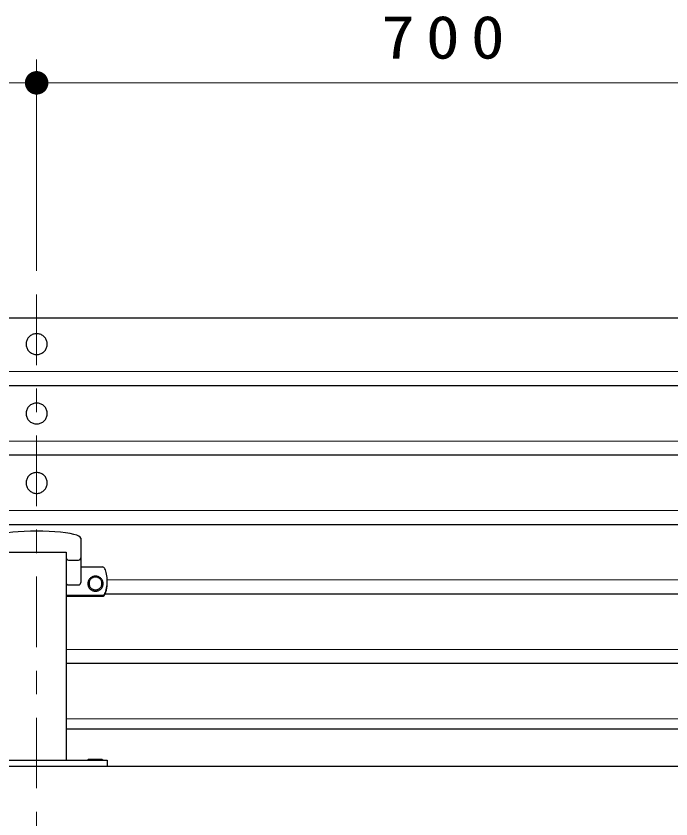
# Model space of a CAD drawing. Units: millimetres on the paper, scale 1:20. Extents: x -365 to 10, y -38 to 257.
# Drawn here: x -265.83 to -238, y 118.5 to 152.64 of the extents above; entities that cross this region are included whole.
import ezdxf

# ---------------------------------------------------------------- set-up
doc = ezdxf.new("R2010")
doc.units = ezdxf.units.MM
doc.linetypes.add('USER2', pattern=[6, 3, -1, 1, -1])
doc.layers.add('LY_1', color=7, linetype='Continuous', lineweight=25)
doc.styles.add('ＭＳ ゴシック', font='')
doc.styles.get('ＭＳ ゴシック').set_extended_font_data('MS Gothic')

# ---------------------------------------------------------------- blocks, each defined once
blk = doc.blocks.new('filled_dot')
at = {"color": 0, "linetype": 'Continuous', "lineweight": -2, "const_width": 1.25}
blk.add_lwpolyline([(-0.625, 0, 1), (0.625, 0, 1)], format="xyb", close=True, dxfattribs=at)

msp = doc.modelspace()

# ---------------------------------------------------------------- linework, layer by layer
at = {"layer": 'LY_1', "lineweight": 13}
for p, q in [((-264.955, 141.799), (-264.955, 150.799)), ((-299.955, 149.799), (-264.955, 149.799)), ((-264.955, 149.799), (-229.955, 149.799)), ((-309.205, 137.518), (-220.705, 137.518)), ((-309.205, 134.565), (-220.705, 134.565)), ((-309.205, 131.612), (-220.705, 131.612)), ((-261.956, 128.66), (-220.705, 128.66)), ((-263.705, 125.707), (-220.705, 125.707)), ((-263.705, 122.754), (-220.705, 122.754))]:
    msp.add_line(p, q, dxfattribs=at)
at = {"layer": 'LY_1', "linetype": 'USER2', "lineweight": 13}
msp.add_line((-264.955, 140.799), (-264.955, 97.795), dxfattribs=at)
at = {"layer": 'LY_1'}
for p, q in [((-309.705, 139.799), (-220.205, 139.799)), ((-309.705, 136.927), (-220.205, 136.927)), ((-309.705, 133.974), (-220.205, 133.974)), ((-309.705, 131.021), (-220.205, 131.021)), ((-263.08, 130.435), (-263.08, 128.549)), ((-266.205, 129.846), (-263.705, 129.846)), ((-263.705, 129.846), (-263.705, 120.991)), ((-263.605, 129.504), (-263.18, 129.504)), ((-263.08, 129.21), (-262.155, 129.21)), ((-263.605, 128.449), (-263.18, 128.449)), ((-262.043, 128.068), (-220.205, 128.068)), ((-263.705, 128.007), (-262.155, 128.007)), ((-263.705, 127.966), (-262.155, 127.966)), ((-263.705, 125.115), (-220.205, 125.115)), ((-263.705, 122.328), (-220.205, 122.328)), ((-267.955, 120.991), (-261.955, 120.991)), ((-262.73, 121.033), (-262.78, 120.991)), ((-262.73, 121.033), (-262.18, 121.033)), ((-262.18, 121.033), (-262.13, 120.991)), ((-261.955, 120.991), (-261.955, 120.745)), ((-309.705, 120.745), (-220.205, 120.745))]:
    msp.add_line(p, q, dxfattribs=at)
for points in [[(-264.505, 138.689), (-264.507, 138.728), (-264.512, 138.766), (-264.52, 138.804), (-264.532, 138.841), (-264.547, 138.877), (-264.565, 138.911), (-264.586, 138.944), (-264.61, 138.974), (-264.637, 139.003), (-264.666, 139.029), (-264.697, 139.052), (-264.73, 139.073), (-264.765, 139.091), (-264.801, 139.106), (-264.838, 139.117), (-264.877, 139.126), (-264.916, 139.131), (-264.955, 139.132), (-264.994, 139.131), (-265.033, 139.126), (-265.071, 139.117), (-265.109, 139.106), (-265.145, 139.091), (-265.18, 139.073), (-265.213, 139.052), (-265.244, 139.029), (-265.273, 139.003), (-265.3, 138.974), (-265.323, 138.944), (-265.345, 138.911), (-265.363, 138.877), (-265.378, 138.841), (-265.39, 138.804), (-265.398, 138.766), (-265.403, 138.728), (-265.405, 138.689), (-265.403, 138.651), (-265.398, 138.613), (-265.39, 138.575), (-265.378, 138.538), (-265.363, 138.502), (-265.345, 138.468), (-265.323, 138.435), (-265.3, 138.405), (-265.273, 138.376), (-265.244, 138.35), (-265.213, 138.327), (-265.18, 138.306), (-265.145, 138.288), (-265.109, 138.273), (-265.071, 138.262), (-265.033, 138.253), (-264.994, 138.248), (-264.955, 138.247), (-264.916, 138.248), (-264.877, 138.253), (-264.838, 138.262), (-264.801, 138.273), (-264.765, 138.288), (-264.73, 138.306), (-264.697, 138.327), (-264.666, 138.35), (-264.637, 138.376), (-264.61, 138.405), (-264.586, 138.435), (-264.565, 138.468), (-264.547, 138.502), (-264.532, 138.538), (-264.52, 138.575), (-264.512, 138.613), (-264.507, 138.651)], [(-264.505, 135.737), (-264.507, 135.775), (-264.512, 135.813), (-264.52, 135.851), (-264.532, 135.888), (-264.547, 135.924), (-264.565, 135.958), (-264.586, 135.991), (-264.61, 136.021), (-264.637, 136.05), (-264.666, 136.076), (-264.697, 136.099), (-264.73, 136.12), (-264.765, 136.138), (-264.801, 136.153), (-264.838, 136.164), (-264.877, 136.173), (-264.916, 136.178), (-264.955, 136.18), (-264.994, 136.178), (-265.033, 136.173), (-265.071, 136.164), (-265.109, 136.153), (-265.145, 136.138), (-265.18, 136.12), (-265.213, 136.099), (-265.244, 136.076), (-265.273, 136.05), (-265.3, 136.021), (-265.323, 135.991), (-265.345, 135.958), (-265.363, 135.924), (-265.378, 135.888), (-265.39, 135.851), (-265.398, 135.813), (-265.403, 135.775), (-265.405, 135.737), (-265.403, 135.698), (-265.398, 135.66), (-265.39, 135.622), (-265.378, 135.585), (-265.363, 135.549), (-265.345, 135.515), (-265.323, 135.483), (-265.3, 135.452), (-265.273, 135.423), (-265.244, 135.397), (-265.213, 135.374), (-265.18, 135.353), (-265.145, 135.335), (-265.109, 135.32), (-265.071, 135.309), (-265.033, 135.3), (-264.994, 135.295), (-264.955, 135.294), (-264.916, 135.295), (-264.877, 135.3), (-264.838, 135.309), (-264.801, 135.32), (-264.765, 135.335), (-264.73, 135.353), (-264.697, 135.374), (-264.666, 135.397), (-264.637, 135.423), (-264.61, 135.452), (-264.586, 135.483), (-264.565, 135.515), (-264.547, 135.549), (-264.532, 135.585), (-264.52, 135.622), (-264.512, 135.66), (-264.507, 135.698)], [(-264.505, 132.784), (-264.507, 132.822), (-264.512, 132.861), (-264.52, 132.898), (-264.532, 132.935), (-264.547, 132.971), (-264.565, 133.005), (-264.586, 133.038), (-264.61, 133.068), (-264.637, 133.097), (-264.666, 133.123), (-264.697, 133.146), (-264.73, 133.167), (-264.765, 133.185), (-264.801, 133.2), (-264.838, 133.212), (-264.877, 133.22), (-264.916, 133.225), (-264.955, 133.227), (-264.994, 133.225), (-265.033, 133.22), (-265.071, 133.212), (-265.109, 133.2), (-265.145, 133.185), (-265.18, 133.167), (-265.213, 133.146), (-265.244, 133.123), (-265.273, 133.097), (-265.3, 133.068), (-265.323, 133.038), (-265.345, 133.005), (-265.363, 132.971), (-265.378, 132.935), (-265.39, 132.898), (-265.398, 132.861), (-265.403, 132.822), (-265.405, 132.784), (-265.403, 132.745), (-265.398, 132.707), (-265.39, 132.669), (-265.378, 132.632), (-265.363, 132.596), (-265.345, 132.562), (-265.323, 132.53), (-265.3, 132.499), (-265.273, 132.47), (-265.244, 132.444), (-265.213, 132.421), (-265.18, 132.4), (-265.145, 132.382), (-265.109, 132.367), (-265.071, 132.356), (-265.033, 132.347), (-264.994, 132.342), (-264.955, 132.341), (-264.916, 132.342), (-264.877, 132.347), (-264.838, 132.356), (-264.801, 132.367), (-264.765, 132.382), (-264.73, 132.4), (-264.697, 132.421), (-264.666, 132.444), (-264.637, 132.47), (-264.61, 132.499), (-264.586, 132.53), (-264.565, 132.562), (-264.547, 132.596), (-264.532, 132.632), (-264.52, 132.669), (-264.512, 132.707), (-264.507, 132.745)], [(-262.13, 128.499), (-262.131, 128.527), (-262.135, 128.555), (-262.141, 128.582), (-262.149, 128.609), (-262.16, 128.635), (-262.173, 128.659), (-262.189, 128.683), (-262.206, 128.705), (-262.225, 128.726), (-262.246, 128.744), (-262.268, 128.761), (-262.292, 128.776), (-262.317, 128.789), (-262.344, 128.8), (-262.371, 128.808), (-262.398, 128.814), (-262.427, 128.818), (-262.455, 128.819), (-262.483, 128.818), (-262.511, 128.814), (-262.539, 128.808), (-262.566, 128.8), (-262.592, 128.789), (-262.617, 128.776), (-262.641, 128.761), (-262.664, 128.744), (-262.685, 128.726), (-262.704, 128.705), (-262.721, 128.683), (-262.736, 128.659), (-262.749, 128.635), (-262.76, 128.609), (-262.769, 128.582), (-262.775, 128.555), (-262.779, 128.527), (-262.78, 128.499), (-262.779, 128.471), (-262.775, 128.444), (-262.769, 128.417), (-262.76, 128.39), (-262.749, 128.364), (-262.736, 128.339), (-262.721, 128.316), (-262.704, 128.294), (-262.685, 128.273), (-262.664, 128.254), (-262.641, 128.237), (-262.617, 128.222), (-262.592, 128.209), (-262.566, 128.199), (-262.539, 128.19), (-262.511, 128.184), (-262.483, 128.181), (-262.455, 128.179), (-262.427, 128.181), (-262.398, 128.184), (-262.371, 128.19), (-262.344, 128.199), (-262.317, 128.209), (-262.292, 128.222), (-262.268, 128.237), (-262.246, 128.254), (-262.225, 128.273), (-262.206, 128.294), (-262.189, 128.316), (-262.173, 128.339), (-262.16, 128.364), (-262.149, 128.39), (-262.141, 128.417), (-262.135, 128.444), (-262.131, 128.471)], [(-262.73, 128.508), (-262.729, 128.485), (-262.726, 128.461), (-262.72, 128.438), (-262.713, 128.416), (-262.704, 128.394), (-262.693, 128.373), (-262.68, 128.353), (-262.665, 128.334), (-262.649, 128.317), (-262.632, 128.301), (-262.613, 128.286), (-262.592, 128.274), (-262.571, 128.263), (-262.549, 128.254), (-262.526, 128.247), (-262.503, 128.242), (-262.479, 128.239), (-262.455, 128.238), (-262.431, 128.239), (-262.407, 128.242), (-262.384, 128.247), (-262.361, 128.254), (-262.339, 128.263), (-262.317, 128.274), (-262.297, 128.286), (-262.278, 128.301), (-262.26, 128.317), (-262.244, 128.334), (-262.23, 128.353), (-262.217, 128.373), (-262.206, 128.394), (-262.196, 128.416), (-262.189, 128.438), (-262.184, 128.461), (-262.181, 128.485), (-262.18, 128.508), (-262.181, 128.532), (-262.184, 128.555), (-262.189, 128.578), (-262.196, 128.601), (-262.206, 128.623), (-262.217, 128.644), (-262.23, 128.663), (-262.244, 128.682), (-262.26, 128.7), (-262.278, 128.716), (-262.297, 128.73), (-262.317, 128.743), (-262.339, 128.754), (-262.361, 128.763), (-262.384, 128.77), (-262.407, 128.775), (-262.431, 128.778), (-262.455, 128.779), (-262.479, 128.778), (-262.503, 128.775), (-262.526, 128.77), (-262.549, 128.763), (-262.571, 128.754), (-262.592, 128.743), (-262.613, 128.73), (-262.632, 128.716), (-262.649, 128.7), (-262.665, 128.682), (-262.68, 128.663), (-262.693, 128.644), (-262.704, 128.623), (-262.713, 128.601), (-262.72, 128.578), (-262.726, 128.555), (-262.729, 128.532)]]:
    msp.add_lwpolyline(points, close=True, dxfattribs=at)
for points in [[(-263.08, 130.435), (-263.099, 130.478), (-263.156, 130.52), (-263.249, 130.56), (-263.377, 130.597), (-263.538, 130.632), (-263.727, 130.662), (-263.941, 130.688), (-264.176, 130.708), (-264.427, 130.723), (-264.688, 130.732), (-264.955, 130.735), (-265.222, 130.732), (-265.483, 130.723), (-265.734, 130.708), (-265.969, 130.688), (-266.183, 130.662), (-266.372, 130.632), (-266.532, 130.597), (-266.66, 130.56), (-266.754, 130.52), (-266.811, 130.478), (-266.83, 130.435)], [(-262.155, 128.007), (-262.129, 128.012), (-262.103, 128.027), (-262.078, 128.053), (-262.055, 128.087), (-262.033, 128.131), (-262.013, 128.183), (-261.996, 128.242), (-261.982, 128.307), (-261.97, 128.378), (-261.962, 128.453), (-261.957, 128.53), (-261.955, 128.608), (-261.957, 128.687), (-261.962, 128.764), (-261.97, 128.838), (-261.982, 128.909), (-261.996, 128.974), (-262.013, 129.033), (-262.033, 129.085), (-262.055, 129.129), (-262.078, 129.164), (-262.103, 129.189), (-262.129, 129.204), (-262.155, 129.21)], [(-262.155, 127.966), (-262.123, 127.974), (-262.092, 127.997), (-262.062, 128.034), (-262.035, 128.086), (-262.011, 128.149), (-261.991, 128.224), (-261.975, 128.307), (-261.963, 128.397), (-261.956, 128.491), (-261.955, 128.588)]]:
    msp.add_lwpolyline(points, dxfattribs=at)
for centre, start, end in [((-263.605, 129.604), 180, 270), ((-263.18, 129.604), 270, 0), ((-263.605, 128.549), 180, 270), ((-263.18, 128.549), 270, 0)]:
    msp.add_arc(centre, 0.1, start, end, dxfattribs=at)

# ---------------------------------------------------------------- block references
at = {"layer": 'LY_1', "lineweight": 13, "xscale": 0.4, "yscale": 0.4, "rotation": 180}
msp.add_blockref('filled_dot', (-264.955, 149.799), dxfattribs=at)

# ---------------------------------------------------------------- texts
at = {"layer": 'LY_1', "insert": (-247.455, 150.799), "char_height": 1.833, "attachment_point": 8, "style": 'ＭＳ ゴシック'}
msp.add_mtext('\\T1.33;\\W1.15;700', dxfattribs=at)

doc.saveas('drawing.dxf')
